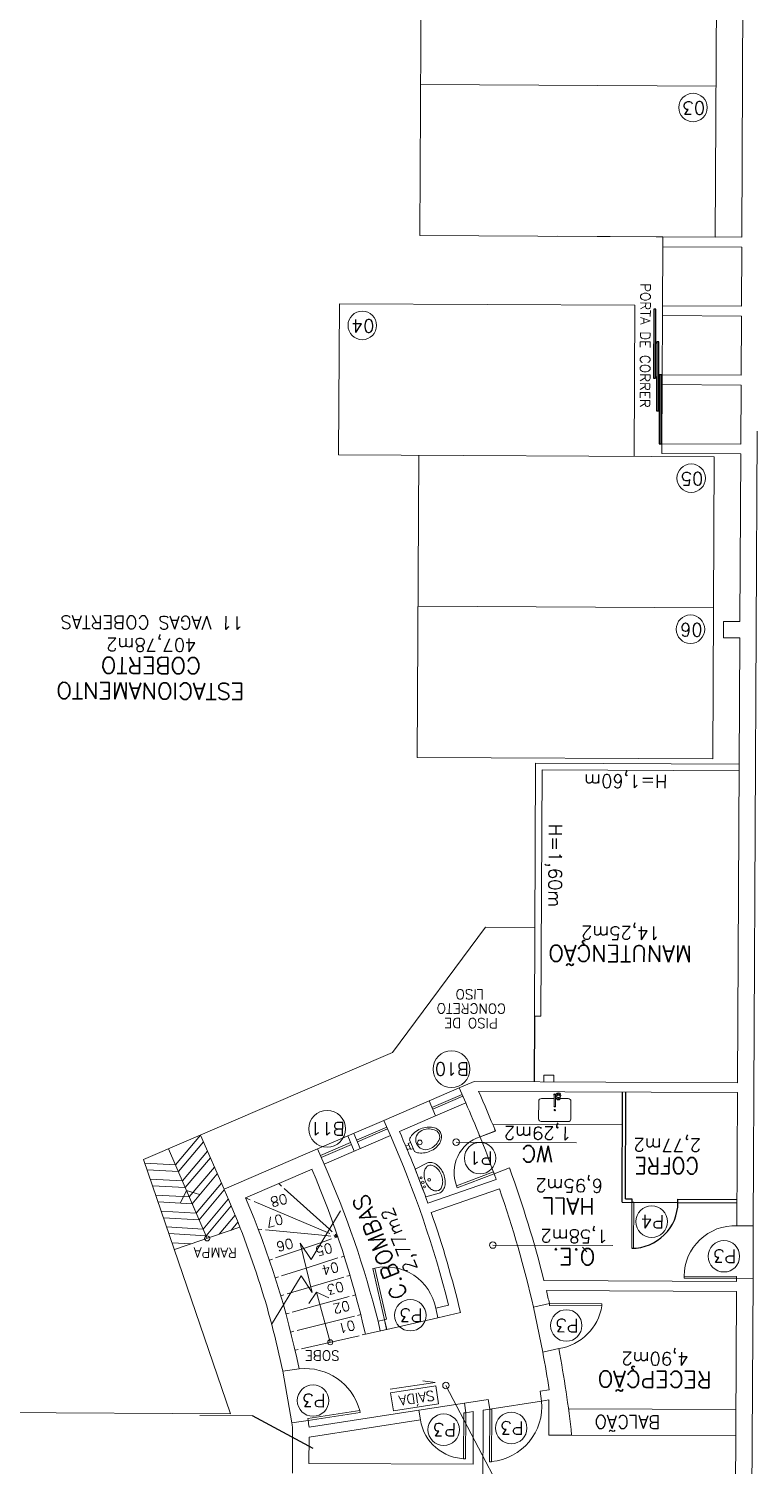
# Model space of a CAD drawing. Extents: x -1057 to 3416, y -340 to 4111.
# Drawn here: x 347.62 to 358.67, y -286.98 to -265.11 of the extents above; entities that cross this region are included whole.
import ezdxf
from ezdxf.enums import TextEntityAlignment as Align

# ---------------------------------------------------------------- set-up
doc = ezdxf.new("R2010")
doc.units = 0
doc.header["$LTSCALE"] = 50
for name, pattern in [('CONTINU', [0]), ('DASHDOT', [1, 0.5, -0.25, 0, -0.25]), ('HIDDEN', [9.525, 6.35, -3.175])]:
    doc.linetypes.add(name, pattern=pattern)
doc.layers.add('0.1', color=8, linetype='Continuous', lineweight=13)
doc.styles.add('80X50', font='romans.shx')
doc.styles.get("Standard").update_dxf_attribs({"font": 'romans.shx'})

# ---------------------------------------------------------------- blocks, each defined once
blk = doc.blocks.new('P60 - parede 25cm')
blk.add_lwpolyline([(-0.725, 0.57), (-0.125, 0.57), (-0.125, 0.6), (-0.725, 0.6)], close=True)
for points in [[(-0.125, 0.63), (-0.125, 0.6), (0.125, 0.6), (0.125, 0.63)], [(-0.125, -0.03), (-0.125, 0), (0.125, 0), (0.125, -0.03)]]:
    blk.add_lwpolyline(points)
at = {"color": 8}
blk.add_arc((-0.154, 0.57), 0.571, 180, 272.8975, dxfattribs=at)
blk = doc.blocks.new('P80 - parede 25cm')
for points in [[(-0.03, -0.125), (0, -0.125), (0, 0.125), (-0.03, 0.125)], [(0.83, -0.125), (0.8, -0.125), (0.8, 0.125), (0.83, 0.125)]]:
    blk.add_lwpolyline(points)
blk.add_lwpolyline([(0.77, -0.925), (0.77, -0.125), (0.8, -0.125), (0.8, -0.925)], close=True)
at = {"color": 8}
blk.add_arc((0.774, -0.15), 0.775, 178.1408, 269.6698, dxfattribs=at)
blk = doc.blocks.new('P80')
for points in [[(0, 0.86), (0, 0.83), (0.15, 0.83), (0.15, 0.86)], [(0, 0), (0, 0.03), (0.15, 0.03), (0.15, 0)]]:
    blk.add_lwpolyline(points)
blk.add_lwpolyline([(-0.8, 0.06), (0, 0.06), (0, 0.03), (-0.8, 0.03)], close=True)
at = {"color": 8}
blk.add_arc((-0.025, 0.056), 0.775, 88.1408, 179.6698, dxfattribs=at)
blk = doc.blocks.new('Cuba-emp')
blk.add_lwpolyline([(0.21, 0.248), (0, 0.227), (0, -0.227), (0.21, -0.248, 0.137816), (0.271, -0.231, 0.107041), (0.329, -0.176, 0.080751), (0.364, -0.099, 0.068643), (0.378, -0.001, 0.068643), (0.364, 0.098, 0.080751), (0.329, 0.174, 0.107041), (0.271, 0.23, 0.115752), (0.21, 0.248)], format="xyb")
blk.add_lwpolyline([(0.21, 0.205, -0.131827), (0.25, 0.194, -0.106633), (0.297, 0.151, -0.083482), (0.328, 0.087, -0.072232), (0.341, 0, -0.072232), (0.328, -0.087, -0.083482), (0.297, -0.151, -0.106633), (0.25, -0.194, -0.131827), (0.21, -0.205, -0.131827), (0.17, -0.194, -0.106633), (0.123, -0.151, -0.083482), (0.092, -0.087, -0.072232), (0.079, 0, -0.072232), (0.092, 0.087, -0.083482), (0.123, 0.151, -0.106633), (0.17, 0.194, -0.131827)], format="xyb", close=True)
for centre, radius in [((0.037, -0.002), 0.0193), ((0.037, -0.002), 0.0193), ((0.036, 0.071), 0.0155), ((0.14, -0.001), 0.0198), ((0.036, -0.076), 0.0155)]:
    blk.add_circle(centre, radius)
blk = doc.blocks.new('Vaso')
for points in [[(0.03, -0.05), (0.03, 0), (-0.03, 0), (-0.03, -0.05)], [(0.05, -0.09), (0.05, -0.05), (-0.05, -0.05), (-0.05, -0.09)]]:
    blk.add_lwpolyline(points)
for points in [[(0.183, -0.31, -0.071776), (0.168, -0.413, -0.083144), (0.129, -0.494, -0.106699), (0.065, -0.552, -0.132564), (-0.002, -0.57, -0.132564), (-0.069, -0.552, -0.106699), (-0.133, -0.494, -0.083144), (-0.172, -0.413, -0.071776), (-0.187, -0.31, -0.071776), (-0.172, -0.207, -0.083144), (-0.133, -0.126, -0.060171), (-0.1, -0.09), (0.096, -0.09, -0.060171), (0.129, -0.126, -0.083144), (0.168, -0.207, -0.071776)], [(-0.088, -0.497, 0.2474), (0, -0.541, 0.2474), (0.088, -0.497, 0.197858), (0.152, -0.318, 0.418329), (0, -0.168, 0.418329), (-0.152, -0.318, 0.197858)]]:
    blk.add_lwpolyline(points, format="xyb", close=True)
blk.add_circle((-0.002, -0.22), 0.0352)
blk = doc.blocks.new('ÁREA')
for p in [(0.00005, 0.00376), (0, 0)]:
    blk.add_attdef('COMPARTIMENTO', text='', height=0.0025).set_placement(p, align=Align.CENTER)
at = {"color": 1}
for p in [(-0.00005, -0.00376), (-0.0001, -0.00752)]:
    blk.add_attdef('ÁREA', text='', height=0.002, dxfattribs=at).set_placement(p, align=Align.CENTER)
blk = doc.blocks.new('PIA')
for p, q in [((0, 0.245), (0.044, 0.245)), ((0.01, 0.23), (0.01, 0.06)), ((0.01, 0.215), (0.031, 0.215)), ((0.03, 0.175), (0.01, 0.175))]:
    blk.add_line(p, q)
blk.add_lwpolyline([(-0.01, 0.23), (-0.01, 0.06)])
for points in [[(0.08, 0.173), (0.08, 0.21, 0.133256), (0.078, 0.217, 0.106756), (0.073, 0.223, 0.082828), (0.065, 0.227, 0.071352), (0.055, 0.228, 0.071352), (0.045, 0.227, 0.082828), (0.037, 0.223, 0.106756), (0.032, 0.217, 0.133256), (0.03, 0.21), (0.03, 0.173)], [(-0.01, 0.175), (-0.205, 0.175, 0.414214), (-0.245, 0.135), (-0.245, -0.135, 0.414214), (-0.205, -0.175), (0.205, -0.175, 0.414214), (0.245, -0.135), (0.245, 0.135, 0.414214), (0.205, 0.175), (0.08, 0.175)]]:
    blk.add_lwpolyline(points, format="xyb")
at = {"color": 8}
for points in [[(0.046, 0.245, 0.263265), (0.037, 0.23), (0.037, 0.223)], [(0.073, 0.223), (0.073, 0.23, 0.546464), (0.048, 0.246, 0.546464)]]:
    blk.add_lwpolyline(points, format="xyb", dxfattribs=at)
blk.add_lwpolyline([(0.03, 0.173, 0.133256), (0.032, 0.166, 0.106756), (0.037, 0.16, 0.082828), (0.045, 0.157, 0.071352), (0.055, 0.155, 0.071352), (0.065, 0.157, 0.082828), (0.073, 0.16, 0.106756), (0.078, 0.166, 0.133256), (0.08, 0.173, 0.133256), (0.078, 0.179, 0.106756), (0.073, 0.185, 0.082828), (0.065, 0.189, 0.071352), (0.055, 0.19, 0.071352), (0.045, 0.189, 0.082828), (0.037, 0.185, 0.106756), (0.032, 0.179, 0.133256)], format="xyb", close=True)
blk.add_lwpolyline([(0.062, 0.165, 0.133256), (0.062, 0.167, 0.106756), (0.06, 0.169, 0.082828), (0.058, 0.17, 0.071352), (0.055, 0.171, 0.071352), (0.052, 0.17, 0.082828), (0.05, 0.169, 0.106756), (0.048, 0.167, 0.133256), (0.047, 0.165, 0.133256), (0.048, 0.163, 0.106756), (0.05, 0.162, 0.082828), (0.052, 0.16, 0.071352), (0.055, 0.16, 0.071352), (0.058, 0.16, 0.082828), (0.06, 0.162, 0.106756), (0.062, 0.163, 0.133256)], format="xyb", close=True, dxfattribs=at)
blk.add_circle((0, 0), 0.01)
for centre, radius, start, end in [((0, 0.23), 0.015, 311.8103, 228.1897), ((0, 0.23), 0.01, 0.0002, 180.0002), ((0.044, 0.255), 0.01, 270, 294.62), ((0, 0.06), 0.01, 180.0001, 0.0001)]:
    blk.add_arc(centre, radius, start, end)
for centre, radius, start, end in [((0.055, 0.23), 0.035, 315.5847, 154.6231), ((0, 0.06), 0.0125, 143.1301, 36.8699), ((0.055, 0.23), 0.035, 205.3769, 224.4153)]:
    blk.add_arc(centre, radius, start, end, dxfattribs=at)

msp = doc.modelspace()

# ---------------------------------------------------------------- linework, layer by layer
at = {"layer": '0.1', "color": 8}
for p, q in [((358.076, -268.282), (358.11, -261.382)), ((357.274, -269.328), (357.278, -268.428)), ((357.269, -270.378), (357.273, -269.478)), ((357.264, -271.428), (357.268, -270.528)), ((358.037, -276.226), (358.06, -271.626)), ((355.321, -280.142), (355.34, -276.292)), ((355.34, -276.292), (358.44, -276.307)), ((355.421, -280.142), (355.439, -276.392)), ((355.439, -276.392), (358.439, -276.407)), ((355.321, -280.142), (355.421, -280.142)), ((353.159, -280.694), (349.37, -282.327)), ((353.718, -281.433), (354.177, -281.235)), ((353.762, -281.534), (354.221, -281.336)), ((353.773, -281.561), (354.233, -281.363)), ((353.817, -281.662), (354.276, -281.464)), ((352.019, -282.165), (353.029, -281.73)), ((352.614, -282.029), (353.073, -281.831)), ((352.626, -282.056), (353.085, -281.858)), ((354.685, -281.789), (356.663, -281.798)), ((352.063, -282.266), (352.522, -282.068)), ((352.075, -282.294), (352.534, -282.096)), ((352.118, -282.395), (353.128, -281.959)), ((352.577, -282.197), (352.478, -281.967)), ((352.669, -282.157), (352.57, -281.928)), ((350.695, -286.196), (349.37, -282.327)), ((350.024, -282.799), (349.933, -282.985)), ((350.338, -283.526), (350.024, -282.799)), ((350.024, -282.799), (350.222, -282.86)), ((358.651, -284.135), (358.655, -283.335)), ((352.004, -284.344), (351.888, -284.516)), ((352.212, -285.108), (352.004, -284.344)), ((352.004, -284.344), (352.191, -284.433)), ((353.852, -284.735), (353.072, -284.912)), ((355.307, -284.576), (355.449, -285.261)), ((351.628, -286.337), (351.489, -285.549)), ((353.563, -286.141), (354.255, -286.034)), ((354.641, -286.126), (355.432, -286.003)), ((350.695, -286.196), (340.241, -286.145)), ((355.84, -286.121), (358.391, -286.134)), ((355.888, -286.522), (358.389, -286.534))]:
    msp.add_line(p, q, dxfattribs=at)
at = {"layer": '0.1', "color": 7}
for p, q in [((358.479, -268.284), (358.513, -261.384)), ((357.278, -268.428), (357.279, -268.278)), ((358.479, -268.284), (357.279, -268.278)), ((358.478, -268.434), (357.278, -268.428)), ((358.474, -269.334), (358.478, -268.434)), ((357.273, -269.478), (357.274, -269.328)), ((357.274, -269.328), (358.474, -269.334)), ((357.273, -269.478), (358.473, -269.484)), ((358.469, -270.384), (358.473, -269.484)), ((357.268, -270.528), (357.269, -270.378)), ((357.268, -270.528), (358.468, -270.534)), ((357.269, -270.378), (358.469, -270.384)), ((358.464, -271.434), (358.468, -270.534)), ((358.655, -283.335), (358.715, -271.235)), ((357.263, -271.578), (357.264, -271.428)), ((357.263, -271.578), (358.463, -271.584)), ((357.264, -271.428), (358.464, -271.434)), ((358.45, -274.134), (358.463, -271.584)), ((358.2, -274.133), (358.199, -274.383)), ((358.45, -274.134), (358.2, -274.133)), ((358.449, -274.384), (358.199, -274.383)), ((358.416, -281.157), (358.449, -274.384)), ((354.403, -281.137), (354.177, -281.235)), ((354.276, -281.464), (354.177, -281.235)), ((354.403, -281.137), (358.416, -281.157)), ((353.718, -281.433), (353.029, -281.73)), ((353.817, -281.662), (353.718, -281.433)), ((354.471, -281.288), (358.415, -281.307)), ((358.405, -283.334), (358.415, -281.307)), ((353.817, -281.662), (353.266, -281.9)), ((353.128, -281.959), (353.029, -281.73)), ((354.727, -281.892), (354.494, -281.981)), ((352.019, -282.165), (350.595, -282.779)), ((352.118, -282.395), (352.019, -282.165)), ((351.935, -282.474), (350.924, -282.91)), ((354.708, -282.542), (354.941, -282.452)), ((353.7, -282.99), (354.74, -282.63)), ((353.75, -283.132), (354.789, -282.772)), ((358.655, -283.335), (358.405, -283.334)), ((355.466, -284.17), (358.401, -284.184)), ((355.503, -284.32), (358.4, -284.334)), ((358.401, -284.184), (358.401, -284.134)), ((358.401, -284.134), (358.651, -284.135)), ((358.635, -287.435), (358.651, -284.135)), ((353.818, -284.588), (354.014, -284.544)), ((355.55, -284.52), (355.307, -284.576)), ((358.385, -287.434), (358.4, -284.334)), ((353.818, -284.588), (353.852, -284.735)), ((353.852, -284.735), (354.196, -284.656)), ((352.748, -284.986), (353.072, -284.912)), ((352.941, -284.788), (353.038, -284.766)), ((352.941, -284.788), (352.974, -284.934)), ((353.038, -284.766), (353.072, -284.912)), ((355.693, -285.205), (355.449, -285.261)), ((351.737, -285.513), (351.489, -285.549)), ((355.546, -285.834), (355.409, -285.855)), ((355.432, -286.003), (355.409, -285.855)), ((354.618, -285.977), (354.255, -286.034)), ((354.255, -286.034), (354.278, -286.182)), ((354.641, -286.126), (354.618, -285.977)), ((355.542, -285.986), (355.432, -286.003)), ((355.539, -286.52), (355.542, -285.986)), ((353.586, -286.289), (351.889, -286.552)), ((353.563, -286.141), (351.89, -286.4)), ((353.563, -286.141), (353.586, -286.289)), ((354.391, -286.164), (354.278, -286.182)), ((354.387, -286.964), (354.391, -286.164)), ((354.533, -287.69), (354.541, -286.141)), ((354.641, -286.126), (354.541, -286.141)), ((351.876, -286.301), (351.628, -286.337)), ((351.636, -287.101), (351.64, -286.417)), ((351.887, -286.952), (351.889, -286.552)), ((355.888, -286.522), (355.539, -286.52)), ((354.387, -286.964), (351.887, -286.952))]:
    msp.add_line(p, q, dxfattribs=at)
at = {"layer": '0.1', "color": 8, "linetype": 'HIDDEN', "ltscale": 0.02}
for p, q in [((357.279, -268.278), (355.679, -268.27)), ((355.466, -281.142), (355.466, -281.042)), ((355.616, -281.043), (355.466, -281.042)), ((355.616, -281.143), (355.616, -281.043))]:
    msp.add_line(p, q, dxfattribs=at)
at = {"layer": '0.1', "color": 8, "linetype": 'CONTINU'}
for p, q in [((353.159, -280.694), (354.577, -278.788)), ((355.327, -278.792), (354.577, -278.788)), ((350.239, -281.953), (349.856, -282.407)), ((350.283, -282.056), (349.9, -282.51)), ((350.595, -282.779), (350.239, -281.953)), ((354.13, -282.062), (355.96, -282.071)), ((350.338, -283.526), (349.75, -282.163)), ((350.344, -282.197), (349.961, -282.652)), ((350.388, -282.3), (350.005, -282.754)), ((349.389, -282.381), (349.856, -282.407)), ((349.424, -282.483), (349.9, -282.51)), ((350.449, -282.441), (350.066, -282.896)), ((350.493, -282.544), (350.11, -282.998)), ((349.472, -282.624), (349.961, -282.652)), ((349.507, -282.726), (350.005, -282.754)), ((350.554, -282.685), (350.171, -283.14)), ((350.599, -282.788), (350.216, -283.242)), ((351.469, -282.729), (351.428, -282.692)), ((349.555, -282.867), (350.066, -282.896)), ((349.59, -282.969), (350.11, -282.998)), ((350.66, -282.929), (350.277, -283.384)), ((350.991, -282.937), (350.924, -282.91)), ((349.638, -283.11), (350.171, -283.14)), ((349.673, -283.212), (350.216, -283.242)), ((350.704, -283.032), (350.321, -283.487)), ((350.765, -283.173), (350.521, -283.463)), ((349.721, -283.352), (350.277, -283.384)), ((350.836, -283.355), (349.839, -283.696)), ((350.809, -283.276), (350.705, -283.4)), ((351.172, -283.39), (351.116, -283.384)), ((352.204, -283.45), (352.171, -283.436)), ((352.243, -283.426), (352.2, -283.387)), ((349.756, -283.454), (350.321, -283.487)), ((349.805, -283.595), (350.088, -283.611)), ((352.233, -283.535), (352.079, -283.587)), ((352.219, -283.492), (352.141, -283.484)), ((352.328, -283.502), (352.266, -283.476)), ((352.328, -283.502), (352.273, -283.497)), ((352.328, -283.502), (352.281, -283.518)), ((352.328, -283.502), (352.285, -283.464)), ((354.687, -283.628), (356.517, -283.637)), ((351.334, -283.841), (351.287, -283.857)), ((351.845, -283.979), (352.329, -283.825)), ((352.377, -283.81), (352.424, -283.795)), ((352.515, -284.09), (352.467, -284.104)), ((351.376, -284.128), (351.423, -284.113)), ((352.419, -284.118), (351.555, -284.373)), ((351.507, -284.387), (351.459, -284.401)), ((352.502, -284.413), (351.634, -284.65)), ((352.599, -284.387), (352.551, -284.4)), ((351.586, -284.663), (351.537, -284.676)), ((352.58, -284.71), (351.707, -284.928)), ((352.677, -284.686), (352.628, -284.698)), ((351.658, -284.94), (351.61, -284.953)), ((352.651, -285.008), (351.773, -285.208)), ((352.748, -284.986), (352.7, -284.997)), ((351.725, -285.219), (351.676, -285.23)), ((353.123, -285.824), (353.809, -285.718)), ((353.809, -285.718), (353.622, -285.695)), ((355.141, -287.987), (353.975, -285.766)), ((350.226, -286.222), (351.031, -286.226))]:
    msp.add_line(p, q, dxfattribs=at)
at = {"layer": '0.1', "color": 8, "linetype": 'CONTINU', "lineweight": -2}
for p, q in [((355.321, -280.142), (355.316, -281.142)), ((356.657, -282.975), (356.665, -281.298)), ((356.707, -282.926), (356.715, -281.299)), ((356.657, -282.975), (357.505, -282.98)), ((356.707, -282.926), (356.807, -282.926)), ((356.807, -282.926), (356.807, -282.976)), ((357.507, -282.93), (358.407, -282.934)), ((357.507, -282.98), (357.507, -282.93)), ((357.507, -282.98), (358.407, -282.984)), ((351.951, -286.723), (351.031, -286.226))]:
    msp.add_line(p, q, dxfattribs=at)
at = {"layer": '0.1', "color": 8, "linetype": 'DASHDOT', "ltscale": 0.2}
for p, q in [((352.2, -283.387), (351.51, -282.766)), ((352.171, -283.436), (351.056, -282.965)), ((352.141, -283.484), (351.227, -283.395)), ((352.079, -283.587), (351.381, -283.825)), ((351.471, -284.098), (351.845, -283.979))]:
    msp.add_line(p, q, dxfattribs=at)
at = {"layer": '0.1', "color": 8}
for points in [[(353.611, -261.36), (353.576, -268.26), (358.076, -268.282)], [(358.088, -265.982), (353.588, -265.96)], [(356.839, -271.62), (356.851, -269.32), (352.351, -269.297), (352.339, -271.597), (358.06, -271.626)], [(353.56, -271.603), (353.537, -276.203), (358.037, -276.226)], [(358.049, -273.926), (353.549, -273.903)], [(351.318, -284.839), (351.768, -284.099), (351.935, -284.349), (351.752, -283.599), (351.92, -283.849), (352.369, -283.109)]]:
    msp.add_lwpolyline(points, dxfattribs=at)
at = {"layer": '0.1', "color": 8, "linetype": 'CONTINU', "lineweight": -2}
for points in [[(357.141, -269.378), (357.136, -270.428), (357.166, -270.428), (357.171, -269.378)], [(357.184, -269.878), (357.179, -270.928), (357.209, -270.928), (357.214, -269.878)], [(357.228, -270.378), (357.222, -271.428), (357.252, -271.429), (357.258, -270.379)]]:
    msp.add_lwpolyline(points, close=True, dxfattribs=at)
at = {"layer": '0.1', "color": 8}
for points in [[(356.807, -282.976), (356.837, -282.976), (356.833, -283.676), (356.803, -283.676)], [(355.55, -284.52), (355.55, -284.55), (356.35, -284.554), (356.35, -284.524)], [(351.876, -286.301), (351.871, -286.271), (352.662, -286.149), (352.666, -286.179)], [(354.278, -286.182), (354.248, -286.182), (354.244, -286.882), (354.274, -286.882)], [(354.641, -286.126), (354.671, -286.126), (354.667, -286.926), (354.637, -286.926)]]:
    msp.add_lwpolyline(points, close=True, dxfattribs=at)
at = {"layer": '0.1', "color": 8, "linetype": 'CONTINU'}
msp.add_lwpolyline([(353.818, -285.772), (353.132, -285.878), (353.174, -286.15), (353.86, -286.043)], close=True, dxfattribs=at)
at = {"layer": '0.1', "color": 8}
for centre, radius in [((357.737, -266.309), 0.217), ((352.7, -269.627), 0.217), ((357.709, -271.952), 0.217), ((357.698, -274.252), 0.217), ((354.058, -280.949), 0.28), ((352.164, -281.858), 0.28), ((354.495, -282.305), 0.24), ((357.108, -283.271), 0.24), ((350.338, -283.526), 0.0387), ((358.207, -283.798), 0.24), ((353.431, -284.696), 0.24), ((355.806, -284.853), 0.24), ((352.212, -285.108), 0.0387), ((351.951, -285.995), 0.24), ((353.941, -286.44), 0.24), ((354.968, -286.414), 0.24)]:
    msp.add_circle(centre, radius, dxfattribs=at)
at = {"layer": '0.1', "color": 8, "linetype": 'CONTINU'}
for centre in [(354.13, -282.062), (354.687, -283.628), (353.975, -285.766)]:
    msp.add_circle(centre, 0.0498, dxfattribs=at)
at = {"layer": '0.1', "color": 7}
for centre, radius, start, end in [((338.417, -288.443), 17.327, 21.918, 23.7526), ((338.417, -288.443), 17.577, 21.885, 24.0239), ((338.417, -288.443), 16.227, 19.6363, 23.7816), ((338.417, -288.443), 16.077, 14.0375, 23.7858), ((338.297, -288.281), 14.822, 12.8442, 23.0635), ((338.417, -288.443), 14.977, 14.1272, 23.8197), ((338.417, -288.443), 17.327, 19.6027, 19.9145), ((338.417, -288.443), 17.577, 14.0727, 19.9286), ((338.297, -288.281), 13.472, 11.6987, 24.1006), ((338.417, -288.443), 17.327, 12.8981, 19.1066), ((338.297, -288.281), 13.722, 11.6366, 23.0425), ((338.417, -288.443), 16.227, 13.4966, 19.1066), ((338.417, -288.443), 17.577, 12.8981, 13.5686), ((338.417, -288.443), 17.327, 8.6634, 10.5827), ((338.417, -288.443), 17.577, 6.2771, 10.6157), ((338.297, -288.281), 13.472, 7.9522, 8.2943), ((338.297, -288.281), 13.722, 7.8767, 8.2943)]:
    msp.add_arc(centre, radius, start, end, dxfattribs=at)
at = {"layer": '0.1', "color": 8}
for centre, radius, start, end in [((338.417, -288.443), 17.327, 19.9333, 21.918), ((355.57, -284.424), 0.791, 278.9389, 350.5641), ((351.829, -286.37), 0.862, 14.8499, 96.0871), ((354.588, -286.082), 0.847, 275.361, 5.3475)]:
    msp.add_arc(centre, radius, start, end, dxfattribs=at)
at = {"layer": '0.1', "color": 8, "linetype": 'CONTINU', "lineweight": -2}
msp.add_arc((356.807, -282.976), 0.7, 269.7175, 359.7175, dxfattribs=at)
at = {"layer": '0.1', "color": 8, "linetype": 'CONTINU'}
msp.add_arc((354.278, -286.182), 0.7, 188.8078, 269.7175, dxfattribs=at)

# ---------------------------------------------------------------- block references
at = {"layer": '0.1', "color": 8}
ref = msp.add_blockref('ÁREA', (349.481, -274.679), dxfattribs=dict(at, xscale=133.3333333333334, yscale=133.3333333333334, zscale=133.3333333333334, rotation=179.7174815060635))
ref.add_attrib('COMPARTIMENTO', 'COBERTO', dxfattribs={"layer": '0', "color": 3, "height": 0.25, "rotation": 179.7175}).set_placement((349.481, -274.679), align=Align.CENTER)
ref.add_attrib('ÁREA', '407,78m2', dxfattribs={"layer": '0', "color": 1, "height": 0.2, "rotation": 179.7175}).set_placement((349.489, -274.391), align=Align.CENTER)
ref.add_attrib('ÁREA', '11 VAGAS COBERTAS', dxfattribs={"layer": '0', "color": 1, "height": 0.2, "rotation": 179.7175}).set_placement((349.498, -274.05), align=Align.CENTER)
ref.add_attrib('COMPARTIMENTO', 'ESTACIONAMENTO', dxfattribs={"layer": '0', "color": 3, "height": 0.25, "rotation": 179.7175}).set_placement((349.473, -275.067), align=Align.CENTER)
ref = msp.add_blockref('ÁREA', (356.627, -279.065), dxfattribs=dict(at, xscale=133.3333333333334, yscale=133.3333333333334, zscale=133.3333333333334, rotation=179.7174815060635))
ref.add_attrib('COMPARTIMENTO', 'MANUTENÇÃO', dxfattribs={"layer": '0', "color": 3, "height": 0.25, "rotation": 179.7175}).set_placement((356.627, -279.065), align=Align.CENTER)
ref.add_attrib('ÁREA', '14,25m2', dxfattribs={"layer": '0', "color": 1, "height": 0.2, "rotation": 179.7175}).set_placement((356.635, -278.777), align=Align.CENTER)
at = {"layer": '0.1', "color": 8, "linetype": 'CONTINU', "rotation": 359.7174815060635}
msp.add_blockref('PIA', (355.632, -281.573), dxfattribs=at)
at = {"layer": '0.1', "color": 8}
for name, p, rotation in [('Vaso', (353.373, -282.149), 113.0646866442458), ('Cuba-emp', (353.587, -282.684), 21.06538719818081), ('P80', (353.009, -284.772), 282.8175079949571)]:
    msp.add_blockref(name, p, dxfattribs=dict(at, rotation=rotation))
at = {"layer": '0.1', "color": 8, "xscale": -1, "rotation": 200.9068378126468}
msp.add_blockref('P60 - parede 25cm', (354.61, -281.936), dxfattribs=at)
at = {"layer": '0.1', "color": 8}
ref = msp.add_blockref('ÁREA', (355.365, -282.115), dxfattribs=dict(at, xscale=133.3333333333334, yscale=133.3333333333334, zscale=133.3333333333334, rotation=179.7174815060635))
ref.add_attrib('COMPARTIMENTO', 'WC', dxfattribs={"layer": '0', "color": 3, "height": 0.25, "rotation": 179.7175}).set_placement((355.365, -282.115), align=Align.CENTER)
ref.add_attrib('ÁREA', '1,29m2', dxfattribs={"layer": '0', "color": 1, "height": 0.2, "rotation": 179.7175}).set_placement((355.373, -281.827), align=Align.CENTER)
ref = msp.add_blockref('ÁREA', (357.338, -282.295), dxfattribs=dict(at, xscale=133.3333333333334, yscale=133.3333333333334, zscale=133.3333333333334, rotation=179.7174815060635))
ref.add_attrib('COMPARTIMENTO', 'COFRE', dxfattribs={"layer": '0', "color": 3, "height": 0.25, "rotation": 179.7175, "width": 0.9}).set_placement((357.338, -282.295), align=Align.CENTER)
ref.add_attrib('ÁREA', '2,77m2', dxfattribs={"layer": '0', "color": 1, "height": 0.2, "rotation": 179.7175}).set_placement((357.347, -282.007), align=Align.CENTER)
ref = msp.add_blockref('ÁREA', (355.844, -282.912), dxfattribs=dict(at, xscale=133.3333333333334, yscale=133.3333333333334, zscale=133.3333333333334, rotation=179.7174815060635))
ref.add_attrib('COMPARTIMENTO', 'HALL', dxfattribs={"layer": '0', "color": 3, "height": 0.25, "rotation": 179.7175}).set_placement((355.844, -282.912), align=Align.CENTER)
ref.add_attrib('ÁREA', '6,95m2', dxfattribs={"layer": '0', "color": 1, "height": 0.2, "rotation": 179.7175}).set_placement((355.852, -282.624), align=Align.CENTER)
ref = msp.add_blockref('ÁREA', (353.084, -283.613), dxfattribs=dict(at, xscale=133.3333333333333, yscale=133.3333333333333, zscale=133.3333333333333, rotation=111.7384339809684))
ref.add_attrib('COMPARTIMENTO', 'C.BOMBAS', dxfattribs={"layer": '0', "color": 3, "height": 0.25, "rotation": 111.7384}).set_placement((353.084, -283.613), align=Align.CENTER)
ref.add_attrib('ÁREA', '2,77m2', dxfattribs={"layer": '0', "color": 1, "height": 0.2, "rotation": 111.7384}).set_placement((353.354, -283.513), align=Align.CENTER)
ref = msp.add_blockref('ÁREA', (355.922, -283.681), dxfattribs=dict(at, xscale=133.3333333333334, yscale=133.3333333333334, zscale=133.3333333333334, rotation=179.7174815060635))
ref.add_attrib('COMPARTIMENTO', 'Q.E.', dxfattribs={"layer": '0', "color": 3, "height": 0.25, "rotation": 179.7175}).set_placement((355.922, -283.681), align=Align.CENTER)
ref.add_attrib('ÁREA', '1,58m2', dxfattribs={"layer": '0', "color": 1, "height": 0.2, "rotation": 179.7175}).set_placement((355.93, -283.393), align=Align.CENTER)
at = {"layer": '0.1', "color": 7, "rotation": 269.7174815060636}
msp.add_blockref('P80 - parede 25cm', (358.53, -283.335), dxfattribs=at)
at = {"layer": '0.1', "color": 8}
ref = msp.add_blockref('ÁREA', (357.154, -285.547), dxfattribs=dict(at, xscale=133.3333333333334, yscale=133.3333333333334, zscale=133.3333333333334, rotation=179.7174815060635))
ref.add_attrib('COMPARTIMENTO', 'RECEPÇÃO', dxfattribs={"layer": '0', "color": 3, "height": 0.25, "rotation": 179.7175}).set_placement((357.154, -285.547), align=Align.CENTER)
ref.add_attrib('ÁREA', '4,90m2', dxfattribs={"layer": '0', "color": 1, "height": 0.2, "rotation": 179.7175}).set_placement((357.162, -285.259), align=Align.CENTER)

# ---------------------------------------------------------------- texts
at = {"layer": '0.1', "color": 7}
for s, height, rotation, p in [('03', 0.2, 179.7175, (357.922, -266.217)), ('PORTA DE CORRER', 0.15, 269.7175, (356.939, -268.983)), ('04', 0.2, 179.7175, (352.885, -269.536)), ('05', 0.2, 179.7175, (357.894, -271.861)), ('06', 0.2, 179.7175, (357.883, -274.161)), ('H=1,60m', 0.2, 179.7175, (357.35, -276.47)), ('H=1,60m', 0.2, 269.7175, (355.542, -277.217)), ('CONCRETO', 0.15, 179.7175, (354.888, -279.955)), ('LISO', 0.15, 179.7175, (354.552, -279.737)), ('PISO DE', 0.15, 179.7175, (354.765, -280.176)), ('B10', 0.2, 179.7175, (354.329, -280.849)), ('B11', 0.2, 179.7175, (352.436, -281.758)), ('P1', 0.2, 179.7175, (354.686, -282.204)), ('P4', 0.2, 179.7175, (357.299, -283.171)), ('P3', 0.2, 179.7175, (358.398, -283.697)), ('P3', 0.2, 179.7175, (353.622, -284.596)), ('P3', 0.2, 179.7175, (355.997, -284.753)), ('P3', 0.2, 179.7175, (352.143, -285.894)), ('BALCÃO', 0.2, 179.7175, (357.242, -286.224)), ('P3', 0.2, 179.7175, (354.132, -286.339)), ('P3', 0.2, 179.7175, (355.159, -286.313))]:
    msp.add_text(s, height=height, rotation=rotation, dxfattribs=at).set_placement(p)
at = {"layer": '0.1', "color": 7, "style": '80X50'}
for s, rotation, p in [('08', 194.0372, (351.537, -282.844)), ('07', 194.0372, (351.473, -283.156)), ('RAMPA', 179.7175, (350.792, -283.67)), ('06', 194.0372, (351.628, -283.523)), ('05', 194.0372, (352.224, -283.592)), ('04', 194.0372, (352.32, -283.883)), ('03', 194.0372, (352.398, -284.18)), ('02', 194.0372, (352.49, -284.472)), ('01', 194.0372, (352.571, -284.768)), ('SOBE', 179.7175, (352.355, -285.236))]:
    msp.add_text(s, height=0.15, rotation=rotation, dxfattribs=at).set_placement(p)
at = {"layer": '0.1', "color": 7, "text_generation_flag": 6}
msp.add_text('SAÍDA', height=0.15, rotation=8.8078, dxfattribs=at).set_placement((353.787, -285.842))

doc.saveas('drawing.dxf')
